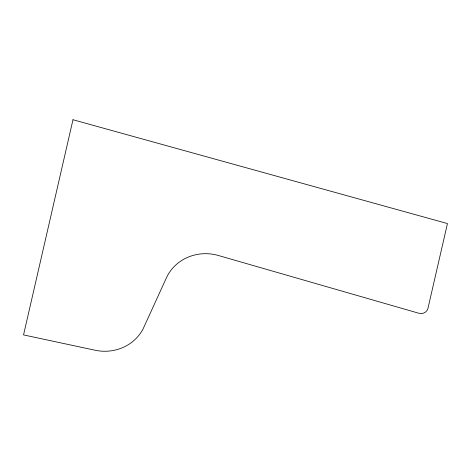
<?xml version="1.0" encoding="UTF-8"?>
<svg xmlns="http://www.w3.org/2000/svg" width="471" height="471" viewBox="0 0 471 471"><rect width="100%" height="100%" fill="white"/><g stroke="black" fill="none" stroke-linecap="round" stroke-linejoin="round"><path stroke-width="0.71" d="M72.987 119.74L23.55 334.91L95.154 350.247A43.173 40.412 6 0 0 141.365 331.861L142.666 329.812L166.463 277.755A43.173 40.412 6 0 1 218.314 255.47L418.913 313.274A7.195 6.735 6 0 0 427.968 308.34L447.45 223.554L72.987 119.74"/></g></svg>
